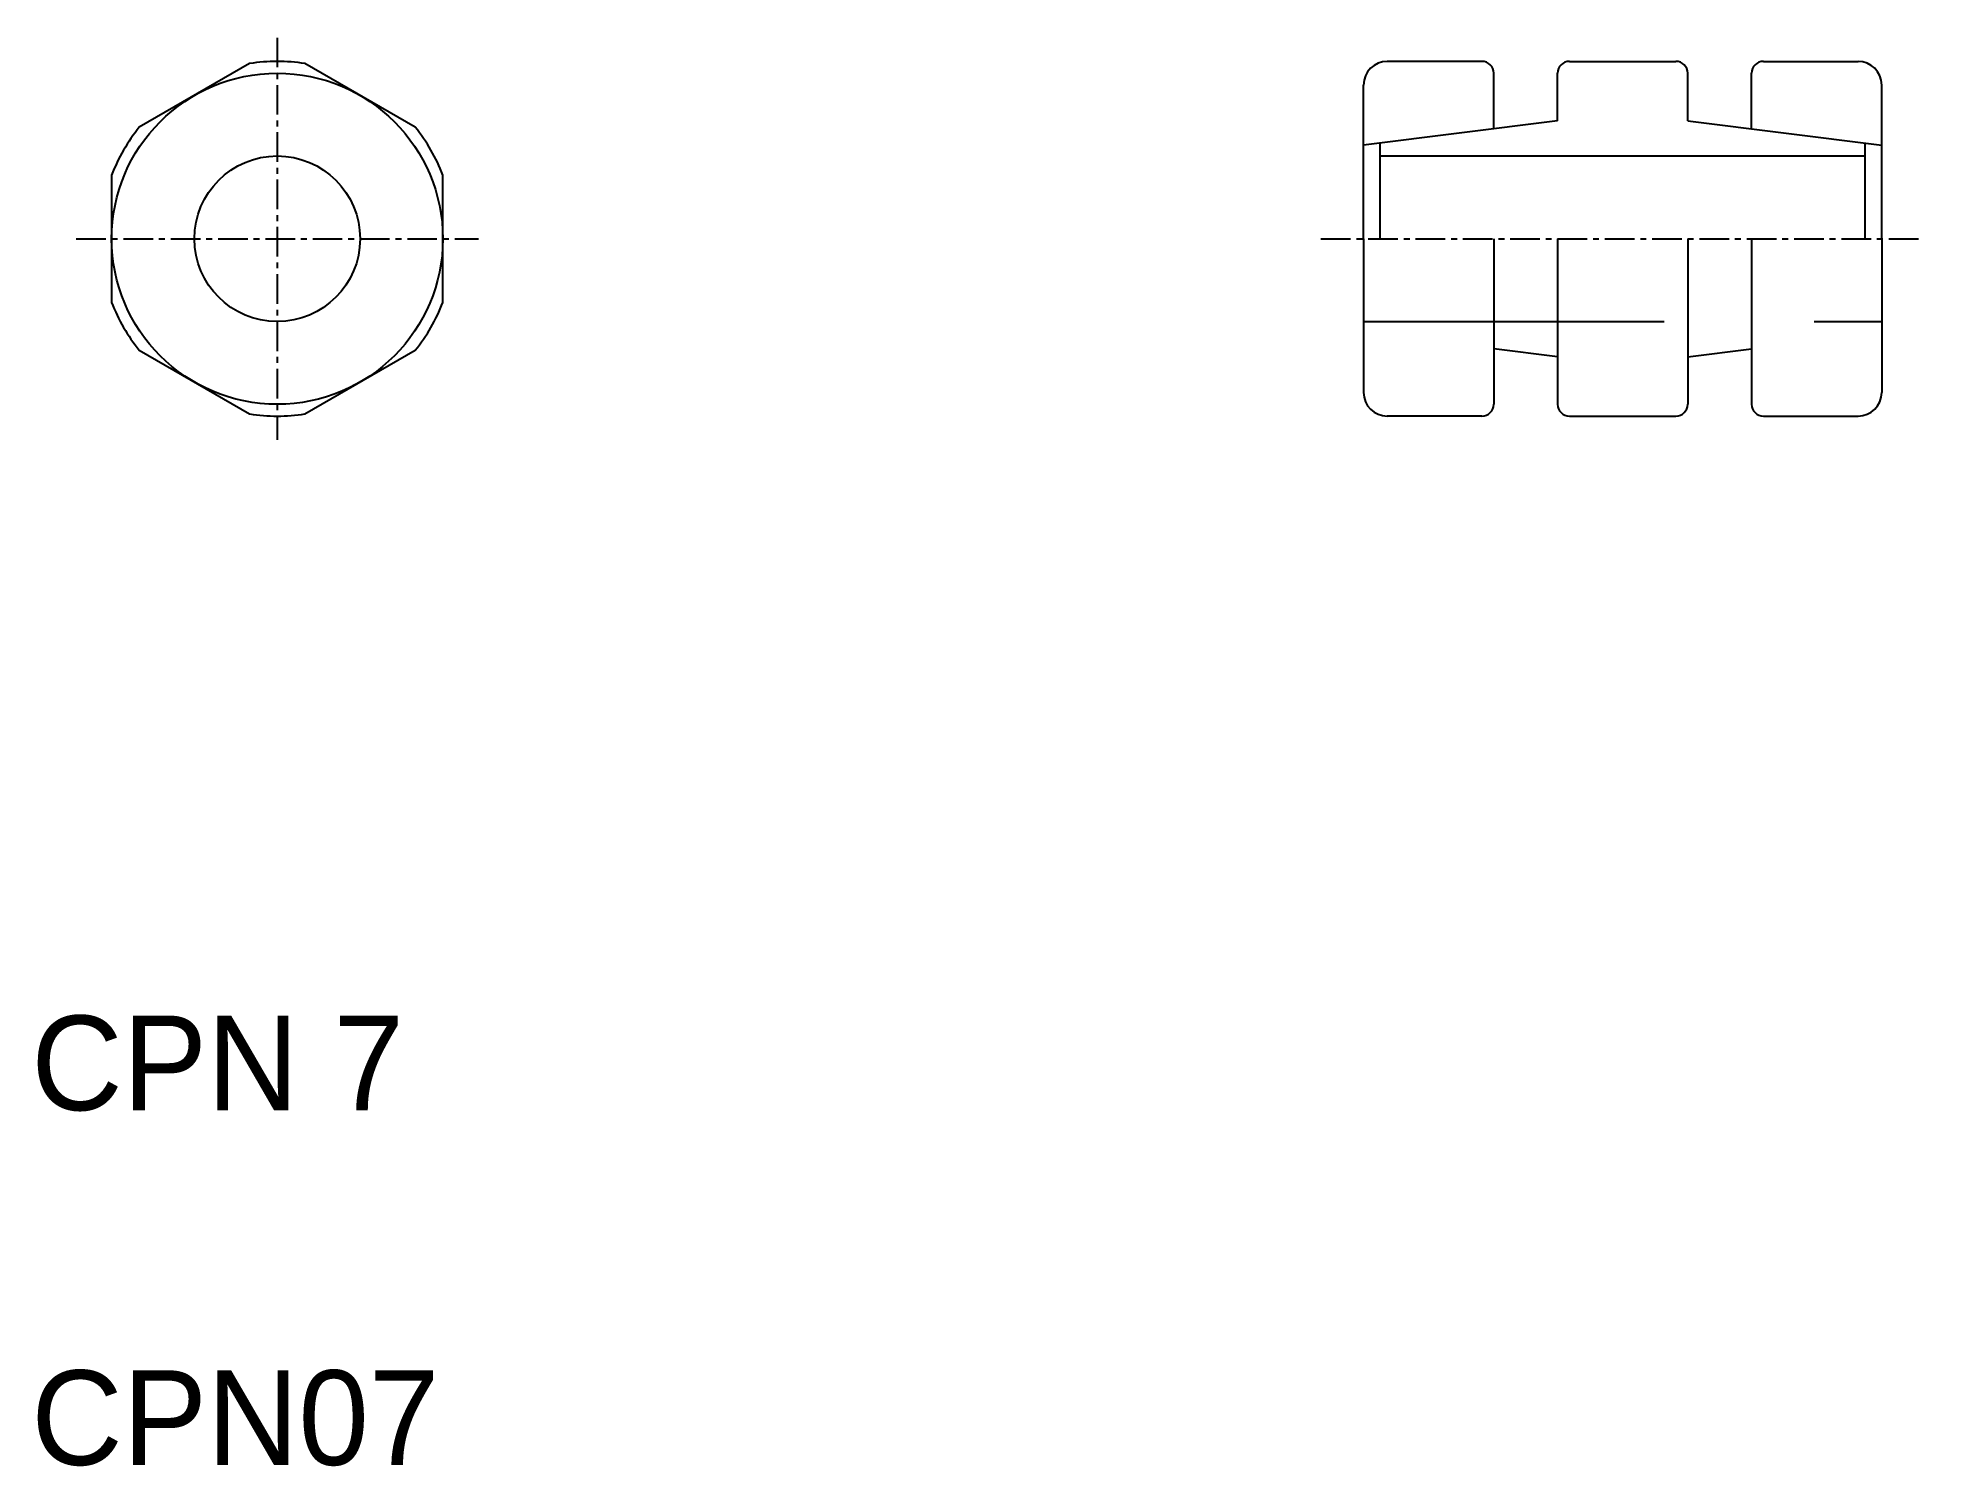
# Model space of a CAD drawing. Extents: x 172.1 to 251.8, y 140.2 to 200.6.
import ezdxf

# ---------------------------------------------------------------- set-up
doc = ezdxf.new("R2010")
doc.units = 0
doc.linetypes.add('CENTER', pattern=[2, 1.25, -0.25, 0.25, -0.25])
doc.linetypes.add('DASHED', pattern=[19.05, 12.7, -6.35])
doc.layers.get('0').update_dxf_attribs({"linetype": 'CONTINUOUS'})
doc.layers.add('CENTER', color=1, linetype='CENTER')

msp = doc.modelspace()

# ---------------------------------------------------------------- linework, layer by layer
at = {"linetype": 'CONTINUOUS'}
for p, q in [((233.104, 199.56), (229.104, 199.56)), ((236.804, 199.56), (241.304, 199.56)), ((245.004, 199.56), (249.004, 199.56)), ((233.604, 196.71), (233.604, 199.06)), ((236.304, 197.048), (236.304, 199.06)), ((241.804, 197.048), (241.804, 199.06)), ((244.504, 196.71), (244.504, 199.06)), ((228.104, 192.06), (228.104, 198.56)), ((250.004, 192.06), (250.004, 198.56)), ((236.304, 197.048), (228.104, 196.023)), ((241.804, 197.048), (250.004, 196.023)), ((228.804, 192.06), (228.804, 196.11)), ((249.304, 192.06), (249.304, 196.11)), ((228.104, 192.06), (228.104, 185.56)), ((233.604, 192.06), (233.604, 185.06)), ((236.304, 192.06), (236.304, 185.06)), ((241.804, 192.06), (241.804, 185.06)), ((244.504, 192.06), (244.504, 185.06)), ((250.004, 192.06), (250.004, 185.56)), ((236.304, 187.073), (233.604, 187.41)), ((241.804, 187.073), (244.504, 187.41)), ((233.104, 184.56), (229.104, 184.56)), ((236.804, 184.56), (241.304, 184.56)), ((245.004, 184.56), (249.004, 184.56))]:
    msp.add_line(p, q, dxfattribs=at)
for p, q in [((246.004, 199.56), (246.004, 199.56)), ((247.004, 199.56), (247.005, 199.56)), ((228.804, 195.56), (249.304, 195.56))]:
    msp.add_line(p, q)
at = {"color": 3, "linetype": 'DASHED'}
msp.add_line((228.104, 188.56), (250.004, 188.56), dxfattribs=at)
for points in [[(181.017, 199.469), (176.354, 196.776)], [(188.017, 196.776), (183.354, 199.469)], [(175.186, 194.753), (175.186, 189.368)], [(189.186, 189.368), (189.186, 194.753)], [(176.354, 187.344), (181.017, 184.652)], [(183.354, 184.652), (188.017, 187.344)]]:
    msp.add_lwpolyline(points)
at = {"linetype": 'CONTINUOUS'}
for radius in [7, 3.5]:
    msp.add_circle((182.186, 192.06), radius, dxfattribs=at)
for start, end in [(81.03947, 98.96053), (141.03947, 158.96053), (21.03947, 38.96053), (201.03947, 218.96053), (321.03947, 338.96053), (261.03947, 278.96053)]:
    msp.add_arc((182.186, 192.06), 7.5, start, end)
for centre, radius, start, end in [((229.104, 198.56), 1, 90, 180), ((233.104, 199.06), 0.5, 0, 90), ((236.804, 199.06), 0.5, 90, 180), ((241.304, 199.06), 0.5, 0, 90), ((245.004, 199.06), 0.5, 90, 180), ((249.004, 198.56), 1, 0, 90), ((229.104, 185.56), 1, 180, 270), ((233.104, 185.06), 0.5, 270, 0), ((236.804, 185.06), 0.5, 180, 270), ((241.304, 185.06), 0.5, 270, 0), ((245.004, 185.06), 0.5, 180, 270), ((249.004, 185.56), 1, 270, 0)]:
    msp.add_arc(centre, radius, start, end, dxfattribs=at)
at = {"layer": 'CENTER', "color": 1, "linetype": 'CENTER'}
for p, q in [((182.186, 200.56), (182.186, 183.56)), ((173.686, 192.06), (190.686, 192.06)), ((226.304, 192.06), (251.804, 192.06))]:
    msp.add_line(p, q, dxfattribs=at)

# ---------------------------------------------------------------- texts
for s, p in [('CPN 7', (171.79, 155.212)), ('CPN07', (171.79, 140.212))]:
    msp.add_text(s, height=4).set_placement(p)

doc.saveas('drawing.dxf')
